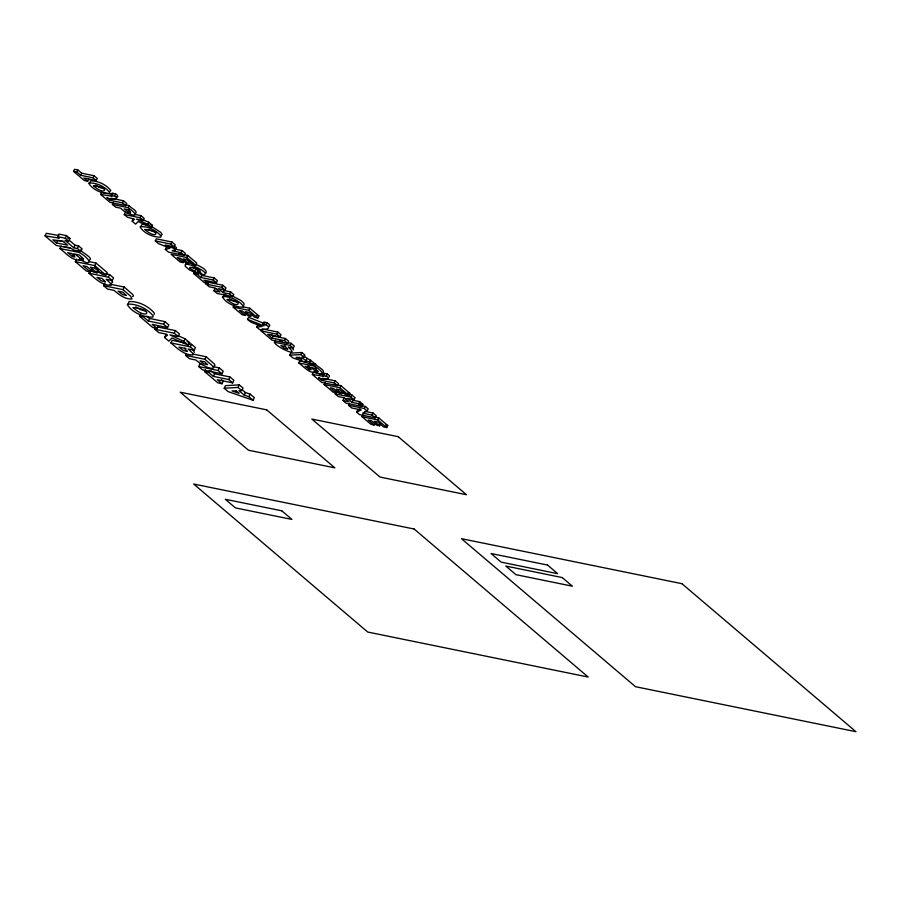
<?xml version="1.0" encoding="UTF-8"?>
<svg xmlns="http://www.w3.org/2000/svg" width="901" height="901" viewBox="0 0 901 901"><rect width="100%" height="100%" fill="white"/><g stroke="black" fill="none" stroke-linecap="round" stroke-linejoin="round"><path stroke-width="1.35" d="M87.667 181.236L84.322 180.538L73.567 171.381L74.592 169.298L77.88 169.974L81.698 173.206L94.076 175.74L97.252 178.443L96.227 180.527L83.816 177.97L87.667 181.236L88.692 179.153M69.276 240.285L75.087 245.23L78.669 245.95L82.081 248.856L80.808 251.424L73.127 249.87L71.551 248.541L56.29 245.432L45.05 235.871L46.323 233.303L58.914 235.521M73.567 171.381L76.855 172.057L77.88 169.974M76.855 172.057L80.673 175.29L81.698 173.206M45.05 235.871L59.331 238.146L57.585 236.648L58.847 234.08L66.55 235.645L69.963 238.551L68.69 241.13L65.097 240.387L73.814 247.809L77.396 248.53L80.808 251.424M56.425 242.91L67.62 245.185L63.115 241.355L52.799 239.812L56.425 242.91L57.698 240.33L63.915 241.592M80.673 175.29L93.051 177.824L94.076 175.74M59.916 248.518L79.311 252.483C91.632 259.511 92.623 267.484 79.389 259.083L79.513 260.175C71.494 260.333 65.717 252.888 59.916 248.518L61.189 245.939M57.585 236.648L65.289 238.224L66.55 235.645M73.814 247.809L75.087 245.23M117.693 196.812C118.56 194.672 113.672 193.084 112.197 193.276L111.172 195.348C121.973 197.567 114.742 201.43 106.847 197.578L110.08 200.315L111.105 198.231L123.516 200.788L126.681 203.48L125.656 205.563L109.978 202.353L100.63 194.402L101.655 192.318L105.349 193.073M72.317 256.289L67.699 252.652L71.607 253.451L74.952 257.044L72.317 256.289L73.578 253.71M73.263 256.706L74.524 254.127M77.396 248.53L78.669 245.95M79.311 252.483L80.155 250.76M91.598 269.343L90.325 271.911L86.462 271.1L75.335 261.628L76.608 259.06M114.641 196.058L115.666 193.974M112.445 204.448L128.111 207.647C145.568 220.182 125.723 214.607 120.824 208.221L115.632 207.151L112.445 204.448L113.47 202.365M110.08 200.315L122.491 202.871L123.516 200.788M105.766 273.825L109.64 274.614L113.549 277.947L112.287 280.526L106.149 279.287L110.733 283.488L111.161 285.279C102.32 285.696 95.236 278.522 88.996 273.251L90.269 270.683L92.848 271.201M75.335 261.628L94.74 265.604L96.013 263.036L107.163 272.519L105.901 275.098L102.061 274.276L94.842 268.16L90.393 267.225L97.071 272.868L98.333 270.289L94.515 267.068M141.84 219.236L148.744 222.243L152.472 225.419L151.447 227.491L138.135 221.567L135.612 224.146L132.143 221.207L134.542 219.236L127.458 217.22L124.282 214.517L125.307 212.433L130.532 213.503M128.111 207.647L129.136 205.563C129.958 207.669 137.898 210.676 135.86 213.255M132.143 221.207L133.168 219.123M103.626 285.696L123.02 289.649L130.622 296.192L131.974 298.997C125.07 299.414 118.966 294.65 113.988 290.359L107.568 289.041L103.626 285.696L104.899 283.117M88.996 273.251L108.368 277.193L109.64 274.614M124.282 214.517L139.948 217.715L140.973 215.632L144.149 218.335L143.124 220.418L136.479 219.067L147.719 224.326L151.447 227.491M147.719 224.326L148.744 222.243M123.02 289.649L124.282 287.07L132.819 294.627L133.483 296.024L132.605 296.598M174.389 249.025L182.081 250.591L185.246 253.282L184.221 255.366L168.555 252.167L165.356 249.453L169.929 248.203L158.553 243.664L155.299 240.905L156.323 238.821L171.99 242.02L175.177 244.723L174.152 246.806L165.176 244.971L173.69 248.361L175.47 249.881L176.495 247.798L174.715 246.277L173.69 248.361M165.356 249.453L166.381 247.37M155.299 240.905L170.965 244.092L171.99 242.02M158.238 325.835L156.965 328.415L152.821 327.536L139.509 316.206L140.77 313.638M175.47 249.881L172.08 250.85L181.056 252.674L182.081 250.591M139.509 316.206L143.574 317.039L148.305 321.049L149.577 318.47L164.883 321.612L168.825 324.957L167.552 327.536L152.19 324.371L156.965 328.415M183.838 254.611L187.757 255.422L196.767 263.081L195.742 265.164L186.732 257.506L171.044 254.285L180.042 261.932L183.162 262.596L184.187 260.513M186.732 257.506L187.757 255.422M177.418 335.454L185.11 338.81L189.728 342.729L188.455 345.308L171.978 337.976L168.847 341.164L164.568 337.515L167.53 335.082L166.437 334.158L158.767 332.593L154.837 329.248L155.682 327.525M183.162 262.596L177.26 257.585L180.38 258.249L185.707 262.754L188.602 263.362L189.627 261.29L186.935 259.004M148.305 321.049L163.622 324.18L164.883 321.612M195.855 268.96L199.155 271.775L198.13 273.848L194.83 271.043L195.855 268.96L192.296 267.338M208.874 281.371L207.849 283.455L204.504 282.745L193.749 273.6L194.774 271.516M164.568 337.515L165.829 334.947M193.749 273.6L197.037 274.264L198.062 272.181L201.88 275.424L214.258 277.959L217.434 280.661L216.409 282.745L203.998 280.188L207.849 283.455M197.037 274.264L200.855 277.508L201.88 275.424M154.837 329.248L174.22 333.201L175.492 330.622L179.423 333.967L178.161 336.546L169.929 334.868L183.838 341.389L188.455 345.308M188.973 343.765L191.553 344.295L195.472 347.617L194.199 350.196L188.072 348.957L192.656 353.158L193.084 354.949C184.243 355.366 177.159 348.191 170.92 342.932L172.192 340.353L185.099 342.977M217.332 289.153L214.922 288.658L213.897 290.741L219.923 291.98L215.26 288.05L209.291 286.822L206.126 284.13L207.151 282.047L222.84 285.257L225.993 287.948L224.98 290.032L218.515 288.703L223.166 292.634L229.586 293.951L232.762 296.654L233.787 294.571L230.611 291.868L224.191 290.55L222.333 288.973M200.855 277.508L213.233 280.042L214.258 277.959M183.838 341.389L185.11 338.81M185.55 355.366L204.932 359.33L212.107 365.491L213.695 367.901L211.825 368.441L207.444 367.383L200.979 364.049L195.911 360.028L189.48 358.711L185.55 355.366L186.394 353.654M170.92 342.932L190.291 346.862L191.553 344.295M206.126 284.13L221.815 287.34L222.84 285.257M223.166 292.634L224.191 290.55M229.586 293.951L230.611 291.868M214.179 366.865L219.348 367.923L223.234 371.235L221.973 373.814L202.601 369.872L198.693 366.549L199.954 363.97L202.545 364.5M204.932 359.33L206.205 356.751L214.292 363.925L214.967 365.333L214.089 365.896M246.311 313.357L245.286 315.44L242.166 314.776L233.168 307.128L234.192 305.045M221.409 379.569L223.313 381.191L222.051 383.758L217.907 382.891L204.595 371.561L205.439 369.849M204.595 371.561L208.66 372.395L209.505 370.671M208.66 372.395L213.391 376.393L214.663 373.825L229.969 376.956L233.911 380.312L232.638 382.88L217.276 379.726L222.051 383.758M198.693 366.549L218.076 370.502L219.348 367.923M233.168 307.128L248.856 310.338L249.881 308.255L258.891 315.924L257.866 318.008L254.769 317.343L248.935 312.399L245.331 311.645L250.737 316.206L251.762 314.122M257.663 325.002L256.639 327.086L262 326.511L250.771 322.096L247.55 319.359L248.575 317.276L264.962 323.819M253.08 400.269L228.133 391.586L224.18 388.218L225.453 385.651L239.261 384.862L242.977 388.027L241.705 390.595L239.047 390.73L244.16 395.089L248.901 396.722L253.08 400.269L254.352 397.69L250.174 394.142L245.432 392.509L242.358 389.896M213.391 376.393L228.708 379.535L229.969 376.956M247.55 319.359L263.937 325.903L262.912 324.326L263.937 322.243C265.558 321.319 272.71 325.7 268.475 326.545M287.633 343.315L271.933 340.094L261.189 330.96L262.214 328.876L277.868 332.052L281.022 334.744L279.997 336.828L267.665 334.327L272.079 338.089L284.434 340.601L287.633 343.315L288.658 341.242L285.459 338.517L273.104 336.005L271.336 334.496M262.912 324.326L266.223 325.002L267.248 322.918M224.18 388.218L237.988 387.441L239.261 384.862M272.079 338.089L273.104 336.005M244.16 395.089L245.432 392.509M261.189 330.96L276.844 334.136L277.868 332.052M288.5 342.797L291.113 343.326L294.278 346.018L293.253 348.101L288.297 347.099C301.598 359.015 274.737 346.288 274.445 342.222L275.469 340.139M248.901 396.722L250.174 394.142M284.434 340.601L285.459 338.517M274.445 342.222L290.088 345.41L291.113 343.326M313.052 364.939L292.904 357.922L289.705 355.208L290.73 353.124L301.891 352.494L304.887 355.05L303.862 357.123L301.711 357.235L305.856 360.749L309.685 362.067L313.052 364.939L314.077 362.855L303.772 356.03M289.705 355.208L300.866 354.577L301.891 352.494M298.817 362.957L314.483 366.155C324.439 371.831 325.25 378.285 314.55 371.494C310.958 375.064 301.891 364.95 298.817 362.957L299.842 360.873L306.374 362.213M305.856 360.749L306.881 358.666M309.685 362.067L310.71 359.983M308.829 369.23L309.854 367.146L310.62 367.495L309.595 369.568L305.112 366.302L308.266 366.944L311.16 369.703L309.595 369.568M314.483 366.155L315.508 364.072C316.611 366.572 324.642 369.387 323.279 372.35M329.394 376.866C330.273 374.726 325.385 373.138 323.898 373.329L322.873 375.413C333.685 377.62 326.444 381.483 318.549 377.632L321.792 380.368L322.817 378.285L335.228 380.841L338.393 383.533L337.368 385.617L321.68 382.407L312.332 374.456L313.357 372.372L321.173 373.96M326.342 376.111L327.367 374.039M337.289 390.73L336.276 392.813L333.145 392.16L324.157 384.502L325.182 382.429M321.792 380.368L334.203 382.925L335.228 380.841M346.378 398.906L343.979 398.411L342.954 400.495L348.969 401.733L344.317 397.803L338.337 396.575L335.183 393.883L336.208 391.8L345.353 393.669M324.157 384.502L339.835 387.723L340.86 385.639L349.87 393.298L348.845 395.381L345.747 394.728L339.914 389.784L336.321 389.018L341.716 393.579L342.74 391.507M335.183 393.883L350.861 397.093L351.886 395.01L355.05 397.701L354.025 399.785L347.561 398.456L352.212 402.387L358.632 403.704L361.819 406.407L362.844 404.324L359.657 401.621L353.237 400.303L351.379 398.726M365.006 411.385L373.059 413.03L376.258 415.744L375.233 417.827L359.578 414.629L356.638 412.14L361.177 409.921L351.784 408.007L348.597 405.304L349.622 403.22M352.212 402.387L353.237 400.303M358.632 403.704L359.657 401.621M356.638 412.14L357.663 410.056L359.938 408.941M348.597 405.304L364.263 408.491L365.288 406.419L368.205 408.896L367.18 410.98L362.641 413.187L372.034 415.102L375.233 417.827M375.165 422.941L374.14 425.024L371.021 424.36L362.022 416.712L363.047 414.629M372.034 415.102L373.059 413.03M362.022 416.712L377.71 419.922L378.735 417.85L387.745 425.509L386.72 427.592L383.612 426.939L377.778 421.983L374.185 421.229L379.58 425.79L380.605 423.707L378.814 422.186M194.346 352.37L192.983 349.565M293.366 349.858L292.262 347.583M154.082 314.584L154.488 313.368C148.552 306.013 138.45 301.193 129.012 301.52L128.64 302.747M244.07 305.067L243.957 303.322L240.781 300.405L232.21 295.855M186.237 262.563L185.888 263.486M206.216 272.89C207.061 269.196 199.628 266.381 196.598 264.646M111.758 282.869L112.681 282.317L111.06 279.896M109.663 191.631L110.789 190.449C106.003 184.502 97.826 180.617 90.201 180.876L90.359 182.621M160.975 235.274L162.146 234.677L160.885 232.458L151.864 226.635M116.375 196.925L117.175 196.914M89.357 260.13C94.256 258.272 80.808 251.942 80.572 249.904M225.836 294.323L223.808 294.503L223.966 296.249M156.549 232.402L148.147 229.744M112.501 194.301L106.577 193.321M323.099 374.264L324.653 374.242L323.898 373.329M145.343 224.631L142.302 224.315L141.22 225.509M188.343 262.439L192.69 263.329M104.381 188.692L99.324 187.385L95.607 185.189M237.988 302.319L232.931 301.013L229.203 298.817M100.63 194.402L111.915 196.272L111.172 195.348M125.216 204.764L129.136 205.563M134.44 214.303L140.973 215.632M178.601 253.541L181.214 254.082M67.564 238.055L69.963 238.551M63.768 246.469L70.233 247.786M79.187 259.589L83.072 260.378M89.548 261.707L96.013 263.036M96.722 271.989L101.892 273.037M243.349 306.914L249.881 308.255M110.068 284.175L124.282 287.07M145.072 310.935L140.297 309.572L135.691 306.858M279.378 340.938L281.99 341.468M157.393 326.928L175.492 330.622M312.895 363.542L315.508 364.072M312.332 374.456L323.628 376.325L322.873 375.413M193.276 354.104L206.205 356.751M334.327 384.299L340.86 385.639M347.966 394.21L351.886 395.01M358.767 405.078L365.288 406.419M373.498 416.769L378.735 417.85M232.762 296.654L217.062 293.433L213.897 290.741M360.22 403.794L362.844 404.324M361.819 406.407L346.119 403.186L342.954 400.495M195.742 265.164L192.634 264.511L186.8 259.556L183.207 258.801L188.602 263.362M97.071 272.868L93.479 272.102L86.89 266.538L83.016 265.716L90.325 271.911M256.819 315.485L258.891 315.924M250.737 316.206L247.831 315.587L242.504 311.093L239.384 310.428L245.286 315.44M347.809 392.859L349.87 393.298M341.716 393.579L338.821 392.971L333.494 388.466L330.363 387.802L336.276 392.813M385.673 425.069L387.745 425.509M379.58 425.79L376.686 425.182L371.358 420.677L368.239 420.012L374.14 425.024M145.793 224.721L147.899 225.227M197.544 271.325L199.155 271.775M198.13 273.848L189.413 269.895L185.279 266.291L185.212 264.646C188.76 262.225 212.467 273.972 203.029 274.85L199.729 272.046C203.581 268.971 179.288 263.937 194.83 271.043M150.05 224.338L152.472 225.419M187.183 341.603L189.728 342.729M128.798 209.561L129.778 210.001M184.795 348.023L186.045 348.597M284.592 345.691L285.651 346.344M315.249 368.115L316.217 368.723M266.223 325.002C273.273 329.045 263.306 329.777 259.747 329.721L256.639 327.086M263.937 322.243L264.624 322.783M308.086 365.896L309.043 366.628M146.739 316.071L149.577 318.47M210.879 370.615L214.663 373.825M93.051 177.824L96.227 180.527M122.491 202.871L125.656 205.563M139.948 217.715L143.124 220.418M170.965 244.092L174.152 246.806M181.056 252.674L184.221 255.366M213.233 280.042L216.409 282.745M221.815 287.34L224.98 290.032M248.856 310.338L257.866 318.008M276.844 334.136L279.997 336.828M290.088 345.41L293.253 348.101M300.866 354.577L303.862 357.123M334.203 382.925L337.368 385.617M339.835 387.723L348.845 395.381M350.861 397.093L354.025 399.785M364.263 408.491L367.18 410.98M377.71 419.922L386.72 427.592M65.289 238.224L68.69 241.13M94.74 265.604L105.901 275.098M108.368 277.193L112.287 280.526M163.622 324.18L167.552 327.536M174.22 333.201L178.161 336.546M190.291 346.862L194.199 350.196M218.076 370.502L221.973 373.814M228.708 379.535L232.638 382.88M237.988 387.441L241.705 390.595M112.197 193.276L112.94 194.188M93.591 185.854C105.485 196.801 110.71 186.912 93.591 185.854M133.202 307.669C147.922 321.218 154.398 308.987 133.202 307.669M144.915 229.496C156.797 240.443 162.034 230.555 144.915 229.496M227.198 299.481C239.08 310.428 244.317 300.54 227.198 299.481M89.176 182.959L88.827 183.365C92.837 189.897 101.836 193.67 109.438 193.512L109.764 192.532C104.978 186.586 96.801 182.7 89.176 182.959M140.5 226.601L140.139 227.007C144.149 233.55 153.159 237.323 160.761 237.166L161.076 236.175C156.29 230.239 148.124 226.342 140.5 226.601M127.739 304.099L127.3 304.594C132.267 312.692 143.417 317.355 152.821 317.163L153.215 315.947C147.291 308.592 137.177 303.772 127.739 304.099M222.784 296.587L222.434 296.992C226.433 303.524 235.443 307.309 243.045 307.151L243.371 306.16C238.574 300.213 230.408 296.328 222.784 296.587M130.544 212.208L127.773 211.645L124.135 208.897L127.976 209.674L130.544 212.208M126.027 295.303L122.604 294.604L118.087 291.192L122.851 292.161L126.027 295.303M207.5 364.601L204.088 363.903L200.011 360.862L204.775 361.83L207.5 364.601M83.59 258.947L80.178 258.227L74.963 254.138L79.423 255.039L83.59 258.947M317.952 371.381L315.192 370.795L310.969 367.495L314.573 368.227L317.952 371.381M105.406 281.709L101.599 280.932L97.015 277.418L102.061 278.432L105.406 281.709M187.329 351.39L183.522 350.602L178.939 347.099L183.984 348.113L187.329 351.39M287.701 349.059L284.626 348.428L280.921 345.59L284.998 346.412L287.701 349.059M299.504 357.37L296.024 357.404L301.835 359.353L299.504 357.37M236.31 390.899L231.996 390.944L239.204 393.354L236.31 390.899M266.662 409.842L180.245 392.205L248.462 450.218L334.868 467.856L266.662 409.842M398.231 436.692L311.825 419.055L380.031 477.068L466.448 494.717L398.231 436.692M414.145 529.022L193.681 484.028L367.721 632.04L588.184 677.045L414.145 529.022M681.911 583.679L461.447 538.674L635.487 686.697L855.95 731.702L681.911 583.679M281.788 510.811L225.306 499.278L235.443 507.905L291.924 519.426L281.788 510.811M547.526 565.051L491.056 553.518L501.193 562.145L557.674 573.678L547.526 565.051M562.258 577.575L505.776 566.042L515.924 574.669L572.394 586.191L562.258 577.575"/></g></svg>
